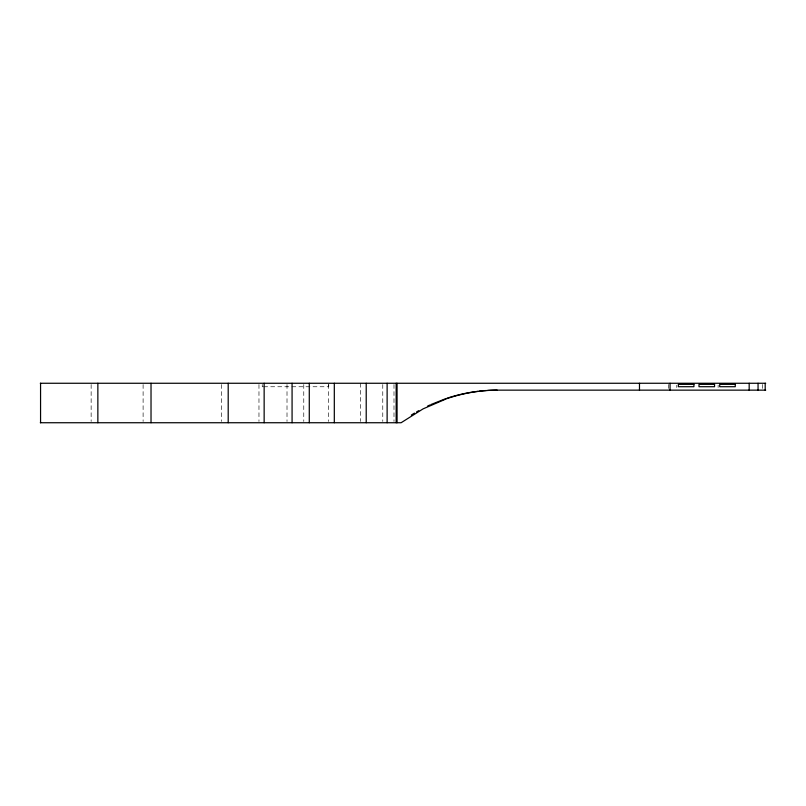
<?xml version="1.0" encoding="UTF-8"?>
<svg xmlns="http://www.w3.org/2000/svg" width="806" height="806" viewBox="0 0 806 806"><rect width="100%" height="100%" fill="white"/><g stroke="black" fill="none" stroke-linecap="round" stroke-linejoin="round"><path stroke-width="0.6" stroke-dasharray="4.03 3.02" d="M676.768 385.177L676.768 387.535M718.126 385.177L718.126 387.535M263.139 386.759L262.252 386.759L262.252 384.432M263.633 386.759L328.757 386.759L328.757 383.263M762.385 384.412L762.385 388.996M668.456 384.412L668.456 388.996M393.993 384.502L393.993 421.498M382.769 384.502L382.769 421.498M360.544 383.263L360.544 421.498M328.304 384.502L328.304 421.498M303.771 384.502L303.771 421.498M287.007 384.502L287.007 421.498M258.968 384.502L258.968 421.498M221.307 384.502L221.307 421.498M143.105 384.502L143.105 421.498M91.138 384.502L91.138 421.498"/><path stroke-width="1.21" d="M411.312 415.07L414.465 413.085M416.621 411.876L418.777 410.667M427.543 406.123L429.759 405.035M430.888 404.552L445.728 398.658M40.3 383.263L765.7 383.263M765.7 390.144L496.063 390.144A160.152 160.082 -90 0 0 487.539 390.426M40.3 422.737L401.106 422.737L423.12 408.854L446.826 398.658A160.152 160.082 90 0 1 497.161 390.134M765.196 383.263L765.196 390.144M758.053 383.263L758.053 390.144M749.177 383.263L749.177 390.144M670.048 383.263L670.048 390.144M639.48 383.263L639.48 390.144M397.066 383.263L397.066 422.737M396.169 383.263L396.169 422.737M387.122 383.263L387.122 422.737M366.216 383.263L366.216 422.737M334.309 383.263L334.309 422.737M309.282 383.263L309.282 422.737M292.074 383.263L292.074 422.737M264.146 383.263L264.146 422.737M228.199 383.263L228.199 422.737M151.024 383.263L151.024 422.737M97.858 383.263L97.858 422.737M40.562 383.263L40.562 422.737M446.887 398.275A160.152 160.082 -90 0 1 477.827 391.323M479.046 391.172A160.152 160.082 -90 0 1 486.32 390.507M693.906 384.361L678.35 384.361L678.35 386.709L693.906 386.709L693.906 384.361M714.549 384.361L698.993 384.361L698.993 386.709L714.549 386.709L714.549 384.361M735.263 384.361L719.708 384.361L719.708 386.709L735.263 386.709L735.263 384.361"/></g></svg>
